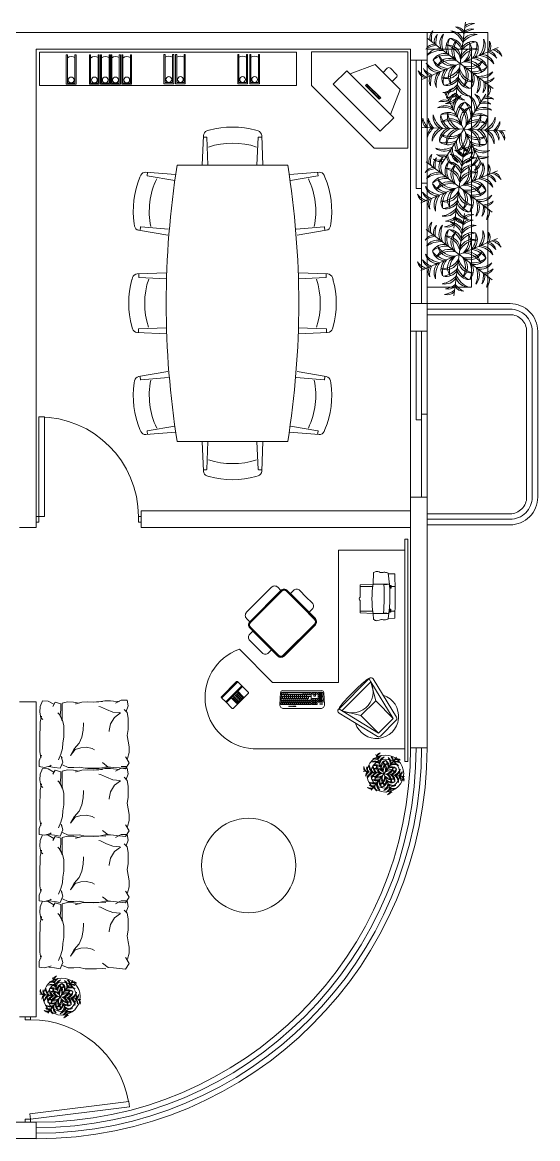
# Model space of a CAD drawing. Header units: millimetres. Extents: x 94 to 362, y 157 to 221.
# Drawn here: x 242.35 to 247.01, y 185.86 to 195.96 of the extents above; entities that cross this region are included whole.
import ezdxf

# ---------------------------------------------------------------- set-up
doc = ezdxf.new("R2010")
doc.units = ezdxf.units.MM
doc.layers.get('0').update_dxf_attribs({"lineweight": 9})
doc.layers.add('ARBOL', color=3, linetype='Continuous', lineweight=9)
doc.layers.add('puertas y muebles', color=6, linetype='Continuous', lineweight=9)

# ---------------------------------------------------------------- blocks, each defined once
blk = doc.blocks.new('PLANTA_PLANTA')
at = {"layer": 'ARBOL', "linetype": 'ByBlock'}
for p in [(0.072, 0.495), (-0.39, 0.302), (0.469, 0.191), (-0.454, -0.193), (-0.057, -0.497), (0.405, -0.304)]:
    blk.add_line(p, (0.008, -0.001), dxfattribs=at)
for centre, radius, start, end in [((-0.044, 0.326), 0.115, 28.9198, 92.2541), ((-0.154, 0.204), 0.26, 36.7061, 66.0092), ((0.216, 0.156), 0.26, 99.2504, 128.5535), ((0.141, 0.302), 0.115, 73.0055, 136.3398), ((0.225, 0.224), 0.26, 99.2504, 128.5535), ((0.149, 0.37), 0.115, 73.0055, 136.3398), ((-0.242, 0.307), 0.115, 133.0055, 196.3398), ((-0.078, 0.299), 0.26, 159.2504, 188.5535), ((-0.188, 0.266), 0.115, 133.0055, 196.3398), ((-0.024, 0.258), 0.26, 159.2504, 188.5535), ((-0.076, 0.245), 0.16, 137.2361, 207.3809), ((0.055, 0.251), 0.268, 157.5932, 201.2586), ((-0.003, 0.189), 0.16, 137.2361, 207.3809), ((0.127, 0.196), 0.268, 157.5932, 201.2586), ((-0.216, 0.053), 0.268, 24.001, 67.6664), ((-0.12, 0.141), 0.16, 17.8787, 88.0235), ((-0.108, 0.231), 0.16, 17.8787, 88.0235), ((-0.204, 0.143), 0.268, 24.001, 67.6664), ((0.064, 0.15), 0.156, 128.9952, 229.2039), ((0.169, 0.151), 0.236, 149.442, 210.9633), ((0.249, 0.084), 0.268, 97.5932, 141.2586), ((0.179, 0.194), 0.16, 77.2361, 147.3809), ((0.026, 0.255), 0.268, 324.001, 7.6664), ((0.151, 0.215), 0.16, 317.8787, 28.0235), ((-0.301, 0.118), 0.115, 88.9198, 152.2541), ((-0.251, -0.039), 0.26, 96.7061, 126.0092), ((-0.251, 0.015), 0.16, 77.8787, 148.0235), ((-0.223, -0.113), 0.268, 84.001, 127.6664), ((-0.14, 0.065), 0.156, 356.0557, 96.2644), ((-0.214, -0.008), 0.236, 14.2963, 75.8176), ((0.167, 0.026), 0.156, 68.9952, 169.2039), ((0.22, -0.065), 0.236, 89.442, 150.9633), ((0.238, -0.006), 0.268, 97.5932, 141.2586), ((0.167, 0.104), 0.16, 77.2361, 147.3809), ((-0.11, 0.187), 0.236, 314.2963, 15.8176), ((-0.009, 0.16), 0.156, 296.0557, 36.2644), ((-0.058, 0.22), 0.268, 324.001, 7.6664), ((0.067, 0.18), 0.16, 317.8787, 28.0235), ((0.104, 0.241), 0.26, 336.7061, 6.0092), ((0.248, -0.103), 0.26, 39.2504, 68.5535), ((0.265, 0.207), 0.115, 328.9198, 32.2541), ((0.336, 0.035), 0.115, 13.0055, 76.3398), ((0.311, -0.077), 0.26, 39.2504, 68.5535), ((0.399, 0.062), 0.115, 13.0055, 76.3398), ((-0.247, 0.05), 0.16, 197.2361, 267.3809), ((-0.187, 0.166), 0.268, 217.5932, 261.2586), ((-0.179, -0.04), 0.16, 77.8787, 148.0235), ((-0.151, -0.168), 0.268, 84.001, 127.6664), ((-0.163, 0.085), 0.16, 197.2361, 267.3809), ((-0.103, 0.201), 0.268, 217.5932, 261.2586), ((-0.123, -0.095), 0.156, 56.0557, 156.2644), ((-0.097, -0.197), 0.236, 74.2963, 135.8176), ((-0.044, 0.215), 0.236, 209.442, 270.9633), ((-0.095, 0.124), 0.156, 188.9952, 289.2039), ((0.112, 0.195), 0.236, 254.2963, 315.8176), ((0.138, 0.093), 0.156, 236.0557, 336.2644), ((0.059, -0.217), 0.236, 29.442, 90.9633), ((0.11, -0.125), 0.156, 8.9952, 109.2039), ((0.118, -0.203), 0.268, 37.5932, 81.2586), ((0.178, -0.087), 0.16, 17.2361, 87.3809), ((0.202, -0.168), 0.268, 37.5932, 81.2586), ((0.262, -0.052), 0.16, 17.2361, 87.3809), ((-0.384, -0.064), 0.115, 193.0055, 256.3398), ((-0.295, 0.075), 0.26, 219.2504, 248.5535), ((-0.233, 0.101), 0.26, 219.2504, 248.5535), ((-0.321, -0.037), 0.115, 193.0055, 256.3398), ((-0.135, -0.217), 0.16, 137.8787, 208.0235), ((-0.011, -0.257), 0.268, 144.001, 187.6664), ((-0.052, -0.182), 0.16, 137.8787, 208.0235), ((-0.205, 0.063), 0.236, 269.442, 330.9633), ((-0.152, -0.028), 0.156, 248.9952, 349.2039), ((0.073, -0.222), 0.268, 144.001, 187.6664), ((0.024, -0.161), 0.156, 116.0557, 216.2644), ((0.125, -0.189), 0.236, 134.2963, 195.8176), ((0.155, -0.067), 0.156, 176.0557, 276.2644), ((0.229, 0.006), 0.236, 194.2963, 255.8176), ((-0.154, -0.153), 0.236, 329.442, 30.9633), ((-0.049, -0.152), 0.156, 308.9952, 49.2039), ((-0.112, -0.198), 0.268, 337.5932, 21.2586), ((0.019, -0.191), 0.16, 317.2361, 27.3809), ((0.166, 0.166), 0.268, 264.001, 307.6664), ((0.194, 0.038), 0.16, 257.8787, 328.0235), ((0.238, 0.111), 0.268, 264.001, 307.6664), ((0.266, -0.017), 0.16, 257.8787, 328.0235), ((-0.25, -0.209), 0.115, 148.9198, 212.2541), ((-0.089, -0.243), 0.26, 156.7061, 186.0092), ((-0.234, -0.086), 0.268, 277.5932, 321.2586), ((-0.222, 0.004), 0.268, 277.5932, 321.2586), ((-0.152, -0.106), 0.16, 257.2361, 327.3809), ((0.22, -0.145), 0.268, 204.001, 247.6664), ((0.135, -0.143), 0.16, 197.8787, 268.0235), ((0.231, -0.055), 0.268, 204.001, 247.6664), ((-0.039, -0.253), 0.268, 337.5932, 21.2586), ((0.091, -0.247), 0.16, 317.2361, 27.3809), ((0.039, -0.26), 0.26, 339.2504, 8.5535), ((0.203, -0.268), 0.115, 313.0055, 16.3398), ((0.266, 0.037), 0.26, 276.7061, 306.0092), ((0.316, -0.12), 0.115, 268.9198, 332.2541), ((0.093, -0.301), 0.26, 339.2504, 8.5535), ((-0.163, -0.196), 0.16, 257.2361, 327.3809), ((-0.201, -0.158), 0.26, 279.2504, 308.5535), ((-0.125, -0.304), 0.115, 253.0055, 316.3398), ((0.059, -0.328), 0.115, 208.9198, 272.2541), ((0.169, -0.206), 0.26, 216.7061, 246.0092), ((0.123, -0.233), 0.16, 197.8787, 268.0235), ((0.258, -0.309), 0.115, 313.0055, 16.3398), ((-0.21, -0.226), 0.26, 279.2504, 308.5535), ((-0.134, -0.372), 0.115, 253.0055, 316.3398)]:
    blk.add_arc(centre, radius, start, end, dxfattribs=at)
blk = doc.blocks.new('S39')
for points in [[(-0.25, -0.1), (-0.25, -0.05, -0.414214), (-0.2, 0), (0.2, 0, -0.414214), (0.25, -0.05), (0.25, -0.1), (-0.25, -0.1)], [(-0.3, -0.4), (-0.3, -0.15, -0.414214), (-0.25, -0.1), (0.25, -0.1, -0.414214), (0.3, -0.15), (0.3, -0.6, -0.414214), (0.25, -0.65), (-0.25, -0.65, -0.414214), (-0.3, -0.6), (-0.3, -0.4)], [(-0.4, -0.35), (-0.4, -0.25, -0.414214), (-0.35, -0.2), (-0.3, -0.2), (-0.3, -0.5), (-0.35, -0.5, -0.414214), (-0.4, -0.45), (-0.4, -0.35)], [(0.3, -0.35), (0.3, -0.2), (0.35, -0.2, -0.414214), (0.4, -0.25), (0.4, -0.45, -0.414214), (0.35, -0.5), (0.3, -0.5), (0.3, -0.35)]]:
    blk.add_lwpolyline(points, format="xyb")
for points in [[(-0.296, -0.4), (-0.296, -0.15, -0.414214), (-0.25, -0.104), (0.25, -0.104, -0.414214), (0.296, -0.15), (0.296, -0.6, -0.414214), (0.25, -0.646), (-0.25, -0.646, -0.414214), (-0.296, -0.6)], [(-0.287, -0.4), (-0.287, -0.15, -0.414214), (-0.25, -0.113), (0.25, -0.113, -0.414214), (0.287, -0.15), (0.287, -0.6, -0.414214), (0.25, -0.637), (-0.25, -0.637, -0.414214), (-0.287, -0.6)]]:
    blk.add_lwpolyline(points, format="xyb", close=True)
blk = doc.blocks.new('MODULO_ESQUINERO')
at = {"layer": 'puertas y muebles'}
for p, q in [((0.258, -0.078), (0.114, -0.221)), ((0.631, -0.287), (0.285, -0.075)), ((1.181, -0.092), (1.178, -0.15)), ((1.243, -0.128), (1.243, -0.09)), ((1.468, -0.125), (1.468, -0.088)), ((1.581, -0.092), (1.583, -0.15)), ((0.275, -0.105), (0.141, -0.238)), ((0.434, -0.264), (0.275, -0.105)), ((0.605, -0.308), (0.275, -0.105)), ((1.223, -0.288), (1.223, -0.145)), ((1.226, -0.195), (1.226, -0.165)), ((1.236, -0.144), (1.236, -0.129)), ((1.243, -0.143), (1.243, -0.128)), ((1.253, -0.143), (1.253, -0.128)), ((1.261, -0.14), (1.261, -0.127)), ((1.451, -0.137), (1.451, -0.124)), ((1.458, -0.14), (1.458, -0.125)), ((1.468, -0.14), (1.468, -0.125)), ((1.476, -0.14), (1.476, -0.125)), ((1.486, -0.191), (1.486, -0.161)), ((1.488, -0.288), (1.488, -0.141)), ((0.322, -0.595), (0.111, -0.249)), ((0.36, -0.597), (0.141, -0.238)), ((0.3, -0.398), (0.141, -0.238)), ((0.434, -0.264), (0.3, -0.398)), ((0.605, -0.308), (0.434, -0.264)), ((1.223, -0.288), (1.168, -0.283)), ((1.223, -0.288), (1.228, -0.404)), ((1.243, -0.291), (1.243, -0.404)), ((1.468, -0.291), (1.468, -0.404)), ((1.488, -0.288), (1.483, -0.404)), ((1.488, -0.288), (1.593, -0.283)), ((0.343, -0.569), (0.3, -0.398)), ((0.605, -0.308), (0.343, -0.569)), ((0.635, -0.322), (0.357, -0.599)), ((1.228, -0.404), (1.341, -0.404)), ((1.371, -0.404), (1.483, -0.404)), ((0.364, -1.098), (0.364, -0.761)), ((0.399, -0.728), (0.509, -0.734)), ((0.399, -0.836), (0.399, -0.795)), ((0.411, -0.793), (0.401, -0.793)), ((0.413, -0.836), (0.413, -0.795)), ((0.422, -0.782), (0.422, -0.74)), ((0.435, -0.753), (0.422, -0.753)), ((0.435, -0.763), (0.422, -0.763)), ((0.435, -0.773), (0.422, -0.773)), ((0.422, -0.836), (0.422, -0.795)), ((0.424, -0.738), (0.434, -0.739)), ((0.433, -0.784), (0.424, -0.784)), ((0.433, -0.793), (0.424, -0.793)), ((0.435, -0.782), (0.435, -0.741)), ((0.435, -0.836), (0.435, -0.795)), ((0.44, -0.782), (0.44, -0.741)), ((0.472, -0.753), (0.44, -0.753)), ((0.454, -0.763), (0.44, -0.763)), ((0.454, -0.773), (0.44, -0.773)), ((0.44, -0.836), (0.44, -0.795)), ((0.442, -0.739), (0.47, -0.741)), ((0.452, -0.784), (0.442, -0.784)), ((0.452, -0.793), (0.442, -0.793)), ((0.454, -0.782), (0.454, -0.753)), ((0.454, -0.836), (0.454, -0.795)), ((0.459, -0.782), (0.459, -0.753)), ((0.472, -0.763), (0.459, -0.763)), ((0.472, -0.773), (0.459, -0.773)), ((0.47, -0.784), (0.461, -0.784)), ((0.472, -0.782), (0.472, -0.743)), ((0.477, -0.782), (0.477, -0.743)), ((0.508, -0.753), (0.477, -0.753)), ((0.49, -0.763), (0.477, -0.763)), ((0.49, -0.773), (0.477, -0.773)), ((0.479, -0.741), (0.507, -0.743)), ((0.488, -0.784), (0.479, -0.784)), ((0.49, -0.782), (0.49, -0.753)), ((0.495, -0.782), (0.495, -0.753)), ((0.508, -0.763), (0.495, -0.763)), ((0.508, -0.773), (0.495, -0.773)), ((0.495, -0.836), (0.495, -0.795)), ((0.507, -0.784), (0.497, -0.784)), ((0.507, -0.793), (0.497, -0.793)), ((0.508, -0.782), (0.508, -0.745)), ((0.508, -0.836), (0.508, -0.795)), ((0.525, -1.108), (0.525, -0.751)), ((0.413, -0.808), (0.399, -0.808)), ((0.413, -0.823), (0.399, -0.823)), ((0.399, -1.12), (0.399, -0.849)), ((0.413, -0.872), (0.399, -0.872)), ((0.413, -0.89), (0.399, -0.89)), ((0.413, -0.908), (0.399, -0.908)), ((0.411, -0.838), (0.401, -0.838)), ((0.411, -0.847), (0.401, -0.847)), ((0.413, -1.12), (0.413, -0.849)), ((0.435, -0.808), (0.422, -0.808)), ((0.435, -0.823), (0.422, -0.823)), ((0.422, -1.119), (0.422, -0.849)), ((0.435, -0.865), (0.422, -0.865)), ((0.435, -0.883), (0.422, -0.883)), ((0.435, -0.902), (0.422, -0.902)), ((0.433, -0.838), (0.424, -0.838)), ((0.433, -0.847), (0.424, -0.847)), ((0.435, -1.118), (0.435, -0.849)), ((0.454, -0.808), (0.44, -0.808)), ((0.454, -0.823), (0.44, -0.823)), ((0.44, -1.118), (0.44, -0.849)), ((0.454, -0.881), (0.44, -0.881)), ((0.454, -0.897), (0.44, -0.897)), ((0.452, -0.838), (0.442, -0.838)), ((0.47, -0.847), (0.442, -0.847)), ((0.454, -1.117), (0.454, -0.872)), ((0.472, -0.872), (0.454, -0.872)), ((0.459, -1.117), (0.459, -0.872)), ((0.472, -0.89), (0.459, -0.89)), ((0.472, -0.908), (0.459, -0.908)), ((0.472, -1.116), (0.472, -0.849)), ((0.477, -0.821), (0.477, -0.81)), ((0.477, -1.116), (0.477, -0.849)), ((0.49, -0.89), (0.477, -0.89)), ((0.49, -0.908), (0.477, -0.908)), ((0.488, -0.808), (0.479, -0.808)), ((0.488, -0.823), (0.479, -0.823)), ((0.488, -0.847), (0.479, -0.847)), ((0.49, -0.821), (0.49, -0.81)), ((0.49, -1.115), (0.49, -0.849)), ((0.508, -0.808), (0.495, -0.808)), ((0.508, -0.823), (0.495, -0.823)), ((0.495, -1.115), (0.495, -0.849)), ((0.508, -0.865), (0.495, -0.865)), ((0.508, -0.883), (0.495, -0.883)), ((0.508, -0.901), (0.495, -0.901)), ((0.507, -0.838), (0.497, -0.838)), ((0.507, -0.847), (0.497, -0.847)), ((0.508, -1.114), (0.508, -0.849)), ((0.413, -0.926), (0.399, -0.926)), ((0.413, -0.944), (0.399, -0.944)), ((0.413, -0.962), (0.399, -0.962)), ((0.413, -0.98), (0.399, -0.98)), ((0.413, -0.998), (0.399, -0.998)), ((0.435, -0.92), (0.422, -0.92)), ((0.435, -0.938), (0.422, -0.938)), ((0.435, -0.956), (0.422, -0.956)), ((0.435, -0.974), (0.422, -0.974)), ((0.435, -0.992), (0.422, -0.992)), ((0.454, -0.915), (0.44, -0.915)), ((0.454, -0.933), (0.44, -0.933)), ((0.454, -0.951), (0.44, -0.951)), ((0.454, -0.969), (0.44, -0.969)), ((0.454, -0.987), (0.44, -0.987)), ((0.454, -1.005), (0.44, -1.005)), ((0.472, -0.926), (0.459, -0.926)), ((0.472, -0.944), (0.459, -0.944)), ((0.472, -0.962), (0.459, -0.962)), ((0.472, -0.98), (0.459, -0.98)), ((0.472, -0.998), (0.459, -0.998)), ((0.49, -0.926), (0.477, -0.926)), ((0.49, -0.944), (0.477, -0.944)), ((0.49, -0.962), (0.477, -0.962)), ((0.49, -0.98), (0.477, -0.98)), ((0.49, -0.998), (0.477, -0.998)), ((0.508, -0.919), (0.495, -0.919)), ((0.413, -1.016), (0.399, -1.016)), ((0.413, -1.034), (0.399, -1.034)), ((0.413, -1.053), (0.399, -1.053)), ((0.413, -1.071), (0.399, -1.071)), ((0.413, -1.089), (0.399, -1.089)), ((0.413, -1.107), (0.399, -1.107)), ((0.435, -1.01), (0.422, -1.01)), ((0.435, -1.028), (0.422, -1.028)), ((0.435, -1.046), (0.422, -1.046)), ((0.435, -1.064), (0.422, -1.064)), ((0.435, -1.082), (0.422, -1.082)), ((0.435, -1.1), (0.422, -1.1)), ((0.454, -1.024), (0.44, -1.024)), ((0.454, -1.042), (0.44, -1.042)), ((0.454, -1.06), (0.44, -1.06)), ((0.454, -1.078), (0.44, -1.078)), ((0.454, -1.096), (0.44, -1.096)), ((0.472, -1.016), (0.459, -1.016)), ((0.472, -1.034), (0.459, -1.034)), ((0.472, -1.053), (0.459, -1.053)), ((0.472, -1.071), (0.459, -1.071)), ((0.472, -1.089), (0.459, -1.089)), ((0.472, -1.107), (0.459, -1.107)), ((0.49, -1.016), (0.477, -1.016)), ((0.49, -1.034), (0.477, -1.034)), ((0.49, -1.053), (0.477, -1.053)), ((0.49, -1.071), (0.477, -1.071)), ((0.49, -1.089), (0.477, -1.089)), ((0.508, -1.064), (0.495, -1.064)), ((0.508, -1.082), (0.495, -1.082)), ((0.508, -1.1), (0.495, -1.1)), ((0.399, -1.131), (0.509, -1.125)), ((0.401, -1.122), (0.411, -1.122)), ((0.424, -1.12), (0.434, -1.12)), ((0.442, -1.119), (0.452, -1.119)), ((0.461, -1.118), (0.47, -1.118)), ((0.479, -1.117), (0.488, -1.117)), ((0.497, -1.116), (0.507, -1.116)), ((0.527, -1.518), (0.468, -1.46)), ((0.408, -1.52), (0.467, -1.578)), ((0.502, -1.614), (0.509, -1.621)), ((0.57, -1.561), (0.562, -1.554))]:
    blk.add_line(p, q, dxfattribs=at)
blk.add_lwpolyline([(-0.115, 0.026), (1.895, 0.026), (1.895, 0), (-0.115, 0)], close=True, dxfattribs=at)
for points in [[(0, -1.329, 0.858271), (0.9, -1.497), (0.6, -1.197), (0.6, -0.6), (1.797, -0.6), (1.797, 0), (0.6, 0), (0, 0), (0, -1.359)], [(0.573, -1.479), (0.509, -1.416, 0.414214), (0.502, -1.416), (0.365, -1.554, 0.414214), (0.365, -1.561), (0.428, -1.624)], [(0.456, -1.653), (0.463, -1.66, 0.414214), (0.471, -1.66), (0.608, -1.522, 0.414214), (0.608, -1.515), (0.601, -1.508)]]:
    blk.add_lwpolyline(points, format="xyb", dxfattribs=at)
for points in [[(0.468, -1.46), (0.408, -1.52)], [(0.418, -1.614), (0.562, -1.469)]]:
    blk.add_lwpolyline(points, dxfattribs=at)
blk.add_lwpolyline([(0.601, -1.508), (0.573, -1.479, 0.414214), (0.566, -1.479), (0.428, -1.617, 0.414214), (0.428, -1.624), (0.456, -1.653, 0.414214), (0.463, -1.653), (0.601, -1.515, 0.414214)], format="xyb", close=True, dxfattribs=at)
for centre, radius in [((0.405, -0.748), 0.0022), ((0.405, -0.758), 0.0022), ((0.405, -0.767), 0.0022), ((0.384, -0.989), 0.0022), ((0.384, -0.999), 0.0022), ((0.384, -1.008), 0.0022), ((0.384, -1.018), 0.0022), ((0.384, -1.027), 0.0022), ((0.384, -1.037), 0.0022), ((0.384, -1.047), 0.0022), ((0.435, -1.511), 0.005), ((0.449, -1.497), 0.005), ((0.46, -1.487), 0.005), ((0.46, -1.508), 0.005), ((0.471, -1.476), 0.005), ((0.471, -1.497), 0.005), ((0.471, -1.518), 0.005), ((0.481, -1.487), 0.005), ((0.481, -1.508), 0.005), ((0.492, -1.497), 0.005), ((0.492, -1.518), 0.005), ((0.502, -1.508), 0.005), ((0.425, -1.522), 0.005), ((0.435, -1.533), 0.005), ((0.446, -1.522), 0.005), ((0.446, -1.543), 0.005), ((0.456, -1.533), 0.005), ((0.456, -1.554), 0.005), ((0.467, -1.543), 0.005), ((0.481, -1.529), 0.005)]:
    blk.add_circle(centre, radius, dxfattribs=at)
for centre, radius, start, end in [((0.293, -0.257), 0.2, 17.8267, 252.0828), ((0.274, -0.094), 0.0225, 58.4813, 134.9547), ((1.381, -5.041), 4.953, 87.6859, 92.3141), ((1.381, -1.795), 1.658, 82.8082, 97.1918), ((1.381, -1.795), 1.608, 86.2553, 95.5325), ((1.381, -1.795), 1.673, 94.1139, 94.973), ((1.381, -1.795), 1.66, 94.145, 94.4045), ((1.381, -1.795), 1.673, 86.7442, 87.6016), ((1.381, -1.795), 1.66, 87.3244, 87.5835), ((0.13, -0.237), 0.0225, 134.9547, 211.4282), ((0.62, -0.306), 0.0225, 314.9547, 58.4813), ((1.356, 0.585), 0.883, 261.3679, 278.6321), ((1.356, -0.397), 0.0166, 203.4913, 336.5087), ((0.342, -0.584), 0.0225, 211.4282, 314.9547), ((0.397, -0.761), 0.033, 86.9059, 180), ((0.401, -0.795), 0.00187, 90, 180), ((0.411, -0.795), 0.00187, 360, 90), ((0.424, -0.74), 0.00187, 86.9059, 180), ((0.424, -0.782), 0.00187, 180, 270), ((0.424, -0.795), 0.00187, 90, 180), ((0.433, -0.782), 0.00187, 270, 360), ((0.433, -0.795), 0.00187, 360, 90), ((0.433, -0.741), 0.00187, 360, 86.9059), ((0.442, -0.741), 0.00187, 86.9059, 180), ((0.442, -0.782), 0.00187, 180, 270), ((0.442, -0.795), 0.00187, 90, 180), ((0.452, -0.782), 0.00187, 270, 360), ((0.452, -0.795), 0.00187, 360, 90), ((0.461, -0.782), 0.00187, 180, 270), ((0.47, -0.743), 0.00187, 360, 86.9059), ((0.47, -0.782), 0.00187, 270, 360), ((0.479, -0.743), 0.00187, 86.9059, 180), ((0.479, -0.782), 0.00187, 180, 270), ((0.488, -0.782), 0.00187, 270, 360), ((0.497, -0.782), 0.00187, 180, 270), ((0.497, -0.795), 0.00187, 90, 180), ((0.507, -0.745), 0.00187, 360, 86.9059), ((0.507, -0.782), 0.00187, 270, 360), ((0.507, -0.795), 0.00187, 360, 90), ((0.509, -0.751), 0.0165, 0, 90), ((0.401, -0.836), 0.00187, 180, 270), ((0.401, -0.849), 0.00187, 90, 180), ((0.411, -0.836), 0.00187, 270, 360), ((0.411, -0.849), 0.00187, 360, 90), ((0.424, -0.836), 0.00187, 180, 270), ((0.424, -0.849), 0.00187, 90, 180), ((0.433, -0.836), 0.00187, 270, 360), ((0.433, -0.849), 0.00187, 360, 90), ((0.442, -0.836), 0.00187, 180, 270), ((0.442, -0.849), 0.00187, 90, 180), ((0.452, -0.836), 0.00187, 270, 360), ((0.47, -0.849), 0.00187, 360, 90), ((0.479, -0.81), 0.00187, 90, 180), ((0.479, -0.821), 0.00187, 180, 270), ((0.479, -0.849), 0.00187, 90, 180), ((0.488, -0.81), 0.00187, 360, 90), ((0.488, -0.821), 0.00187, 270, 360), ((0.488, -0.849), 0.00187, 360, 90), ((0.497, -0.836), 0.00187, 180, 270), ((0.497, -0.849), 0.00187, 90, 180), ((0.507, -0.836), 0.00187, 270, 360), ((0.507, -0.849), 0.00187, 360, 90), ((0.397, -1.098), 0.033, 180, 273.0941), ((0.509, -1.108), 0.0165, 270, 0), ((0.401, -1.12), 0.00187, 180, 273.0941), ((0.411, -1.12), 0.00187, 273.0941, 360), ((0.424, -1.119), 0.00187, 180, 273.0941), ((0.433, -1.118), 0.00187, 273.0941, 360), ((0.442, -1.118), 0.00187, 180, 273.0941), ((0.452, -1.117), 0.00187, 273.0941, 360), ((0.461, -1.117), 0.00187, 180, 273.0941), ((0.47, -1.116), 0.00187, 273.0941, 360), ((0.479, -1.116), 0.00187, 180, 273.0941), ((0.488, -1.115), 0.00187, 273.0941, 360), ((0.497, -1.115), 0.00187, 180, 273.0941), ((0.507, -1.114), 0.00187, 273.0941, 360)]:
    blk.add_arc(centre, radius, start, end, dxfattribs=at)
for centre, major_axis, ratio, start_param, end_param in [((0.527, -0.492), (-0.13, 0.164), 0.944097, -1.254746, 1.312394), ((0.497, -0.46), (-0.137, -0.136), 0.086668, 6.241492, 9.4576)]:
    blk.add_ellipse(centre, major_axis=major_axis, ratio=ratio, start_param=start_param, end_param=end_param, dxfattribs=at)
for points in [[(1.168, -0.283), (1.158, -0.254), (1.168, -0.212), (1.166, -0.182), (1.173, -0.151)], [(1.593, -0.283), (1.603, -0.254), (1.593, -0.212), (1.596, -0.182), (1.588, -0.151)]]:
    blk.add_spline(points, degree=3, dxfattribs=at)
at = {"layer": 'puertas y muebles', "xscale": 0.7999999999999582, "yscale": 0.7999999999999582, "zscale": 0.7999999999999582, "rotation": 225.0000000000057}
blk.add_blockref('S39', (1.347, -1.319), dxfattribs=at)
blk = doc.blocks.new('MESA_JUNTAS')
at = {"layer": 'puertas y muebles'}
for p, q in [((-0.284, 1.517), (-0.295, 1.25)), ((-0.232, 1.565), (-0.251, 1.559)), ((0.193, 1.565), (0.211, 1.559)), ((0.244, 1.517), (0.256, 1.25)), ((-0.254, 1.504), (-0.281, 1.504)), ((-0.253, 1.503), (-0.241, 1.25)), ((0.213, 1.503), (0.202, 1.25)), ((0.214, 1.504), (0.246, 1.504)), ((0.48, 1.25), (-0.52, 1.25)), ((-0.856, 1.14), (-0.848, 1.158)), ((-0.803, 1.186), (-0.536, 1.164)), ((-0.793, 1.154), (-0.789, 1.186)), ((-0.792, 1.153), (-0.543, 1.111)), ((0.763, 1.186), (0.497, 1.164)), ((0.752, 1.153), (0.503, 1.111)), ((0.753, 1.154), (0.749, 1.186)), ((0.817, 1.14), (0.809, 1.158)), ((-0.909, 0.719), (-0.906, 0.7)), ((0.869, 0.719), (0.866, 0.7)), ((-0.868, 0.662), (-0.604, 0.617)), ((-0.851, 0.69), (-0.854, 0.663)), ((-0.849, 0.691), (-0.597, 0.671)), ((0.81, 0.691), (0.558, 0.671)), ((0.829, 0.662), (0.565, 0.617)), ((0.811, 0.69), (0.815, 0.663)), ((-0.929, 0.215), (-0.923, 0.233)), ((-0.881, 0.266), (-0.614, 0.277)), ((-0.868, 0.236), (-0.868, 0.268)), ((-0.867, 0.235), (-0.614, 0.223)), ((0.842, 0.266), (0.574, 0.277)), ((0.827, 0.235), (0.575, 0.223)), ((0.828, 0.236), (0.828, 0.268)), ((0.889, 0.215), (0.884, 0.233)), ((-0.93, -0.21), (-0.925, -0.229)), ((-0.883, -0.262), (-0.616, -0.274)), ((-0.869, -0.232), (-0.869, -0.259)), ((-0.868, -0.231), (-0.615, -0.22)), ((0.829, -0.231), (0.576, -0.22)), ((0.844, -0.262), (0.576, -0.274)), ((0.83, -0.232), (0.83, -0.259)), ((0.891, -0.21), (0.885, -0.229)), ((-0.909, -0.719), (-0.906, -0.7)), ((-0.868, -0.662), (-0.604, -0.617)), ((-0.851, -0.69), (-0.854, -0.663)), ((-0.849, -0.691), (-0.597, -0.671)), ((0.81, -0.691), (0.558, -0.671)), ((0.829, -0.662), (0.565, -0.617)), ((0.811, -0.69), (0.815, -0.663)), ((0.869, -0.719), (0.866, -0.7)), ((-0.856, -1.14), (-0.848, -1.158)), ((-0.803, -1.186), (-0.536, -1.164)), ((-0.793, -1.154), (-0.789, -1.186)), ((-0.792, -1.153), (-0.543, -1.111)), ((0.763, -1.186), (0.497, -1.164)), ((0.752, -1.153), (0.503, -1.111)), ((0.753, -1.154), (0.749, -1.186)), ((0.817, -1.14), (0.809, -1.158)), ((0.48, -1.25), (-0.52, -1.25)), ((-0.284, -1.517), (-0.295, -1.25)), ((-0.253, -1.503), (-0.241, -1.25)), ((0.213, -1.503), (0.202, -1.25)), ((0.244, -1.517), (0.256, -1.25)), ((-0.254, -1.504), (-0.281, -1.504)), ((0.214, -1.504), (0.246, -1.504)), ((-0.232, -1.565), (-0.251, -1.559)), ((0.193, -1.565), (0.211, -1.559))]:
    blk.add_line(p, q, dxfattribs=at)
for centre, radius, start, end in [((-0.238, 1.515), 0.0458, 106.4199, 177.4596), ((-0.02, 0.801), 0.793, 74.4748, 105.5252), ((0.198, 1.515), 0.0458, 2.5404, 73.5801), ((-0.254, 1.502), 0.00115, 2.5404, 90), ((-0.02, 0.76), 0.689, 71.5812, 108.4188), ((0.214, 1.502), 0.00115, 90, 177.4596), ((7.243, 0), 7.862, 170.8522, 189.1478), ((-7.282, 0), 7.862, 350.8522, 9.1478), ((-7.282, 0), 7.862, 350.8522, 9.1478), ((-7.282, 0), 7.862, 350.8522, 9.1478), ((-0.124, 0.835), 0.793, 157.3746, 188.4251), ((-0.806, 1.14), 0.0458, 85.4402, 156.4799), ((-0.792, 1.154), 0.00115, 172.8999, 260.3595), ((-0.084, 0.83), 0.689, 154.4811, 191.3186), ((0.044, 0.83), 0.689, 348.6814, 25.5189), ((0.752, 1.154), 0.00115, 279.6405, 7.1001), ((0.767, 1.14), 0.0458, 23.5201, 94.5598), ((0.085, 0.835), 0.793, 351.5749, 22.6254), ((-0.86, 0.707), 0.0458, 189.3198, 260.3595), ((-0.85, 0.69), 0.00115, 85.4402, 172.8999), ((0.81, 0.69), 0.00115, 7.1001, 94.5598), ((0.821, 0.707), 0.0458, 279.6405, 350.6802), ((-0.165, 0), 0.793, 164.2958, 195.3463), ((-0.879, 0.22), 0.0458, 92.3614, 163.4011), ((-0.867, 0.236), 0.00115, 179.821, 267.2807), ((-0.125, 0), 0.689, 161.4023, 198.2398), ((0.085, 0), 0.689, 341.7602, 18.5977), ((0.827, 0.236), 0.00115, 272.7193, 0.179), ((0.84, 0.22), 0.0458, 16.5989, 87.6386), ((0.126, 0), 0.793, 344.6537, 15.7042), ((-0.881, -0.216), 0.0458, 196.241, 267.2807), ((-0.868, -0.232), 0.00115, 92.3614, 179.821), ((0.829, -0.232), 0.00115, 0.179, 87.6386), ((0.841, -0.216), 0.0458, 272.7193, 343.759), ((-0.86, -0.707), 0.0458, 99.6405, 170.6802), ((-0.85, -0.69), 0.00115, 187.1001, 274.5598), ((-0.084, -0.83), 0.689, 168.6814, 205.5189), ((0.044, -0.83), 0.689, 334.4811, 11.3186), ((0.81, -0.69), 0.00115, 265.4402, 352.8999), ((0.821, -0.707), 0.0458, 9.3198, 80.3595), ((-0.124, -0.835), 0.793, 171.5749, 202.6254), ((0.085, -0.835), 0.793, 337.3746, 8.4251), ((-0.806, -1.14), 0.0458, 203.5201, 274.5598), ((-0.792, -1.154), 0.00115, 99.6405, 187.1001), ((0.752, -1.154), 0.00115, 352.8999, 80.3595), ((0.767, -1.14), 0.0458, 265.4402, 336.4799), ((-0.254, -1.502), 0.00115, 270, 357.4596), ((-0.02, -0.76), 0.689, 251.5812, 288.4188), ((0.214, -1.502), 0.00115, 182.5404, 270), ((-0.238, -1.515), 0.0458, 182.5404, 253.5801), ((-0.02, -0.801), 0.793, 254.4748, 285.5252), ((0.198, -1.515), 0.0458, 286.4199, 357.4596)]:
    blk.add_arc(centre, radius, start, end, dxfattribs=at)
blk = doc.blocks.new('maceta')
at = {"layer": 'puertas y muebles'}
for centre, radius in [((0.006, 0), 0.167), ((0.007, -0.001), 0.132)]:
    blk.add_circle(centre, radius, dxfattribs=at)
at = {"layer": 'ARBOL', "xscale": 0.375, "yscale": 0.375, "zscale": 0.375, "rotation": 270}
blk.add_blockref('PLANTA_PLANTA', (-0.006, 0.001), dxfattribs=at)
blk = doc.blocks.new('SILLON_RECTO')
at = {"layer": 'puertas y muebles'}
for p, q in [((0.514, 1.211), (0.566, 1.214)), ((0.587, 1.222), (0.535, 1.21)), ((0.638, 1.222), (0.587, 1.222)), ((0.617, 1.222), (0.668, 1.219)), ((0.668, 1.219), (0.72, 1.214)), ((0.737, 1.227), (0.686, 1.199)), ((0.789, 1.227), (0.737, 1.227)), ((0.799, 1.174), (0.789, 1.227)), ((0.139, 1.207), (0.117, 1.17)), ((0.19, 1.194), (0.139, 1.207)), ((0.175, 1.099), (0.164, 1.111)), ((0.184, 1.091), (0.19, 1.142)), ((0.19, 1.142), (0.19, 1.194)), ((0.252, 1.21), (0.201, 1.199)), ((0.201, 1.199), (0.201, 1.04)), ((0.304, 1.207), (0.252, 1.21)), ((0.355, 1.199), (0.304, 1.207)), ((0.33, 1.194), (0.323, 1.194)), ((0.381, 1.207), (0.33, 1.194)), ((0.433, 1.21), (0.381, 1.207)), ((0.484, 1.207), (0.433, 1.21)), ((0.535, 1.21), (0.484, 1.207)), ((0.55, 1.167), (0.535, 1.17)), ((0.602, 1.142), (0.55, 1.167)), ((0.66, 1.119), (0.602, 1.142)), ((0.726, 1.114), (0.66, 1.119)), ((0.731, 1.111), (0.675, 1.071)), ((0.789, 1.114), (0.763, 1.142)), ((0.782, 1.123), (0.799, 1.174)), ((0.799, 1.063), (0.789, 1.114)), ((0.004, 1.027), (0.014, 1.08)), ((0.004, 0.976), (0.004, 1.027)), ((0.014, 1.08), (0.014, 1.083)), ((0.205, 1.047), (0.175, 1.099)), ((0.201, 1.04), (0.184, 1.091)), ((0.216, 0.995), (0.205, 1.047)), ((0.392, 0.956), (0.396, 1.015)), ((0.396, 1.015), (0.396, 1.023)), ((0.638, 1.012), (0.628, 0.952)), ((0.675, 1.071), (0.638, 1.012)), ((0.799, 0.961), (0.799, 1.063)), ((-0.001, 0.919), (0.004, 0.976)), ((-0.001, 0.761), (-0.001, 0.919)), ((0.216, 0.893), (0.216, 0.995)), ((0.381, 0.893), (0.392, 0.956)), ((0.628, 0.952), (0.628, 0.944)), ((0.789, 0.908), (0.799, 0.961)), ((0.205, 0.789), (0.209, 0.84)), ((0.209, 0.84), (0.216, 0.893)), ((0.312, 0.786), (0.355, 0.837)), ((0.355, 0.837), (0.381, 0.893)), ((0.799, 0.857), (0.789, 0.908)), ((0.808, 0.806), (0.799, 0.857)), ((0.014, 0.73), (-0.007, 0.678)), ((0.01, 0.706), (-0.001, 0.761)), ((0.169, 0.687), (0.19, 0.738)), ((0.19, 0.738), (0.205, 0.789)), ((0.194, 0.718), (0.201, 0.701)), ((0.209, 0.667), (0.194, 0.718)), ((0.278, 0.726), (0.312, 0.786)), ((0.278, 0.726), (0.319, 0.781)), ((0.319, 0.781), (0.37, 0.797)), ((0.37, 0.797), (0.422, 0.801)), ((0.422, 0.801), (0.473, 0.789)), ((0.473, 0.789), (0.495, 0.777)), ((0.778, 0.71), (0.774, 0.713)), ((0.808, 0.659), (0.778, 0.71)), ((0.793, 0.698), (0.808, 0.753)), ((0.808, 0.753), (0.808, 0.806)), ((-0.007, 0.678), (-0.007, 0.626)), ((-0.007, 0.626), (0.044, 0.619)), ((0.044, 0.619), (0.096, 0.634)), ((0.081, 0.626), (0.132, 0.619)), ((0.096, 0.634), (0.102, 0.639)), ((0.132, 0.619), (0.184, 0.611)), ((0.184, 0.611), (0.209, 0.667)), ((0.205, 0.642), (0.257, 0.619)), ((0.257, 0.619), (0.308, 0.619)), ((0.308, 0.619), (0.36, 0.622)), ((0.36, 0.622), (0.411, 0.611)), ((0.411, 0.611), (0.514, 0.611)), ((0.484, 0.607), (0.433, 0.61)), ((0.535, 0.61), (0.484, 0.607)), ((0.514, 0.611), (0.566, 0.614)), ((0.514, 0.611), (0.566, 0.614)), ((0.587, 0.622), (0.535, 0.61)), ((0.587, 0.608), (0.535, 0.597)), ((0.566, 0.662), (0.617, 0.622)), ((0.638, 0.622), (0.587, 0.622)), ((0.638, 0.608), (0.587, 0.608)), ((0.617, 0.622), (0.668, 0.619)), ((0.617, 0.622), (0.668, 0.619)), ((0.617, 0.609), (0.668, 0.606)), ((0.668, 0.619), (0.72, 0.614)), ((0.668, 0.619), (0.72, 0.614)), ((0.668, 0.606), (0.72, 0.601)), ((0.737, 0.613), (0.686, 0.585)), ((0.72, 0.614), (0.774, 0.606)), ((0.789, 0.627), (0.737, 0.627)), ((0.789, 0.613), (0.737, 0.613)), ((0.774, 0.606), (0.808, 0.659)), ((0.799, 0.561), (0.789, 0.613)), ((0.139, 0.594), (0.117, 0.557)), ((0.19, 0.58), (0.139, 0.594)), ((0.184, 0.478), (0.19, 0.529)), ((0.19, 0.529), (0.19, 0.58)), ((0.252, 0.597), (0.201, 0.585)), ((0.201, 0.585), (0.201, 0.427)), ((0.304, 0.594), (0.252, 0.597)), ((0.355, 0.585), (0.304, 0.594)), ((0.33, 0.58), (0.323, 0.58)), ((0.381, 0.594), (0.33, 0.58)), ((0.433, 0.597), (0.381, 0.594)), ((0.484, 0.594), (0.433, 0.597)), ((0.535, 0.597), (0.484, 0.594)), ((0.514, 0.597), (0.566, 0.601)), ((0.55, 0.554), (0.535, 0.557)), ((0.602, 0.529), (0.55, 0.554)), ((0.66, 0.506), (0.602, 0.529)), ((0.726, 0.501), (0.66, 0.506)), ((0.789, 0.501), (0.763, 0.529)), ((0.782, 0.509), (0.799, 0.561)), ((0.004, 0.414), (0.014, 0.466)), ((0.004, 0.362), (0.004, 0.414)), ((0.014, 0.466), (0.014, 0.47)), ((0.175, 0.486), (0.164, 0.498)), ((0.205, 0.433), (0.175, 0.486)), ((0.201, 0.427), (0.184, 0.478)), ((0.216, 0.382), (0.205, 0.433)), ((0.396, 0.402), (0.396, 0.41)), ((0.675, 0.458), (0.638, 0.399)), ((0.731, 0.498), (0.675, 0.458)), ((0.799, 0.45), (0.789, 0.501)), ((0.799, 0.348), (0.799, 0.45)), ((-0.001, 0.306), (0.004, 0.362)), ((-0.001, 0.148), (-0.001, 0.306)), ((0.216, 0.28), (0.216, 0.382)), ((0.381, 0.28), (0.392, 0.343)), ((0.392, 0.343), (0.396, 0.402)), ((0.638, 0.399), (0.628, 0.339)), ((0.628, 0.339), (0.628, 0.331)), ((0.789, 0.295), (0.799, 0.348)), ((0.205, 0.176), (0.209, 0.227)), ((0.209, 0.227), (0.216, 0.28)), ((0.312, 0.172), (0.355, 0.224)), ((0.355, 0.224), (0.381, 0.28)), ((0.799, 0.243), (0.789, 0.295)), ((0.808, 0.192), (0.799, 0.243)), ((0.014, 0.116), (-0.007, 0.065)), ((0.01, 0.093), (-0.001, 0.148)), ((0.169, 0.073), (0.19, 0.125)), ((0.19, 0.125), (0.205, 0.176)), ((0.209, 0.054), (0.194, 0.105)), ((0.194, 0.105), (0.201, 0.088)), ((0.278, 0.113), (0.312, 0.172)), ((0.278, 0.113), (0.319, 0.168)), ((0.319, 0.168), (0.37, 0.184)), ((0.37, 0.184), (0.422, 0.187)), ((0.422, 0.187), (0.473, 0.176)), ((0.473, 0.176), (0.495, 0.164)), ((0.793, 0.085), (0.808, 0.139)), ((0.808, 0.139), (0.808, 0.192)), ((-0.007, 0.065), (-0.007, 0.012)), ((-0.007, 0.012), (0.044, 0.006)), ((0.044, 0.006), (0.096, 0.021)), ((0.081, 0.012), (0.132, 0.006)), ((0.096, 0.021), (0.102, 0.026)), ((0.132, 0.006), (0.184, -0.003)), ((0.184, -0.003), (0.209, 0.054)), ((0.205, 0.029), (0.257, 0.006)), ((0.257, 0.006), (0.308, 0.006)), ((0.308, 0.006), (0.36, 0.009)), ((0.36, 0.009), (0.411, -0.003)), ((0.514, -0.003), (0.566, 0.001)), ((0.514, -0.003), (0.566, 0.001)), ((0.587, 0.008), (0.535, -0.003)), ((0.566, 0.049), (0.617, 0.009)), ((0.566, 0.001), (0.598, -0.003)), ((0.638, 0.008), (0.587, 0.008)), ((0.617, 0.009), (0.668, 0.006)), ((0.617, 0.009), (0.668, 0.006)), ((0.668, 0.006), (0.72, 0.001)), ((0.668, 0.006), (0.72, 0.001)), ((0.737, 0.013), (0.686, -0.015)), ((0.72, 0.001), (0.774, -0.007)), ((0.789, 0.013), (0.737, 0.013)), ((0.778, 0.097), (0.774, 0.1)), ((0.774, -0.007), (0.808, 0.045)), ((0.808, 0.045), (0.778, 0.097)), ((0.799, -0.039), (0.789, 0.013)), ((0.139, -0.006), (0.117, -0.043)), ((0.19, -0.02), (0.139, -0.006)), ((0.184, -0.122), (0.19, -0.071)), ((0.19, -0.071), (0.19, -0.02)), ((0.252, -0.003), (0.201, -0.015)), ((0.201, -0.015), (0.201, -0.173)), ((0.304, -0.006), (0.252, -0.003)), ((0.355, -0.015), (0.304, -0.006)), ((0.33, -0.02), (0.323, -0.02)), ((0.381, -0.006), (0.33, -0.02)), ((0.433, -0.003), (0.381, -0.006)), ((0.411, -0.003), (0.514, -0.003)), ((0.484, -0.006), (0.433, -0.003)), ((0.535, -0.003), (0.484, -0.006)), ((0.55, -0.046), (0.535, -0.043)), ((0.602, -0.071), (0.55, -0.046)), ((0.66, -0.094), (0.602, -0.071)), ((0.726, -0.099), (0.66, -0.094)), ((0.789, -0.099), (0.763, -0.071)), ((0.782, -0.091), (0.799, -0.039)), ((0.799, -0.15), (0.789, -0.099)), ((0.004, -0.186), (0.014, -0.134)), ((0.004, -0.238), (0.004, -0.186)), ((0.014, -0.134), (0.014, -0.13)), ((0.175, -0.114), (0.164, -0.102)), ((0.205, -0.167), (0.175, -0.114)), ((0.201, -0.173), (0.184, -0.122)), ((0.216, -0.218), (0.205, -0.167)), ((0.392, -0.257), (0.396, -0.198)), ((0.396, -0.198), (0.396, -0.19)), ((0.638, -0.201), (0.628, -0.261)), ((0.675, -0.142), (0.638, -0.201)), ((0.731, -0.102), (0.675, -0.142)), ((0.799, -0.252), (0.799, -0.15)), ((-0.001, -0.294), (0.004, -0.238)), ((-0.001, -0.452), (-0.001, -0.294)), ((0.216, -0.32), (0.216, -0.218)), ((0.381, -0.32), (0.392, -0.257)), ((0.628, -0.261), (0.628, -0.269)), ((0.789, -0.305), (0.799, -0.252)), ((0.205, -0.424), (0.209, -0.373)), ((0.209, -0.373), (0.216, -0.32)), ((0.312, -0.428), (0.355, -0.376)), ((0.355, -0.376), (0.381, -0.32)), ((0.799, -0.357), (0.789, -0.305)), ((0.808, -0.408), (0.799, -0.357)), ((0.014, -0.484), (-0.007, -0.535)), ((0.01, -0.507), (-0.001, -0.452)), ((0.169, -0.527), (0.19, -0.475)), ((0.19, -0.475), (0.205, -0.424)), ((0.209, -0.546), (0.194, -0.495)), ((0.194, -0.495), (0.201, -0.512)), ((0.278, -0.487), (0.312, -0.428)), ((0.278, -0.487), (0.319, -0.432)), ((0.319, -0.432), (0.37, -0.416)), ((0.37, -0.416), (0.422, -0.413)), ((0.422, -0.413), (0.473, -0.424)), ((0.473, -0.424), (0.495, -0.436)), ((0.778, -0.503), (0.774, -0.5)), ((0.808, -0.555), (0.778, -0.503)), ((0.793, -0.515), (0.808, -0.461)), ((0.808, -0.461), (0.808, -0.408)), ((-0.007, -0.535), (-0.007, -0.588)), ((-0.007, -0.588), (0.044, -0.594)), ((0.044, -0.594), (0.096, -0.579)), ((0.081, -0.588), (0.132, -0.594)), ((0.096, -0.579), (0.102, -0.574)), ((0.132, -0.594), (0.184, -0.603)), ((0.184, -0.603), (0.209, -0.546)), ((0.252, -0.603), (0.201, -0.615)), ((0.205, -0.571), (0.257, -0.594)), ((0.304, -0.606), (0.252, -0.603)), ((0.257, -0.594), (0.308, -0.594)), ((0.308, -0.594), (0.36, -0.591)), ((0.36, -0.591), (0.411, -0.603)), ((0.433, -0.603), (0.381, -0.606)), ((0.411, -0.603), (0.514, -0.603)), ((0.484, -0.606), (0.433, -0.603)), ((0.535, -0.603), (0.484, -0.606)), ((0.514, -0.603), (0.566, -0.599)), ((0.514, -0.603), (0.566, -0.599)), ((0.587, -0.592), (0.535, -0.603)), ((0.566, -0.551), (0.617, -0.591)), ((0.566, -0.599), (0.598, -0.603)), ((0.638, -0.592), (0.587, -0.592)), ((0.617, -0.591), (0.668, -0.594)), ((0.617, -0.591), (0.668, -0.594)), ((0.668, -0.594), (0.72, -0.599)), ((0.668, -0.594), (0.72, -0.599)), ((0.737, -0.587), (0.686, -0.615)), ((0.72, -0.599), (0.774, -0.607)), ((0.789, -0.587), (0.737, -0.587)), ((0.774, -0.607), (0.808, -0.555)), ((0.799, -0.639), (0.789, -0.587)), ((0.139, -0.606), (0.117, -0.643)), ((0.19, -0.62), (0.139, -0.606)), ((0.175, -0.714), (0.164, -0.702)), ((0.184, -0.722), (0.19, -0.671)), ((0.19, -0.671), (0.19, -0.62)), ((0.201, -0.615), (0.201, -0.773)), ((0.355, -0.615), (0.304, -0.606)), ((0.33, -0.62), (0.323, -0.62)), ((0.381, -0.606), (0.33, -0.62)), ((0.55, -0.646), (0.535, -0.643)), ((0.602, -0.671), (0.55, -0.646)), ((0.66, -0.694), (0.602, -0.671)), ((0.726, -0.699), (0.66, -0.694)), ((0.731, -0.702), (0.675, -0.742)), ((0.789, -0.699), (0.763, -0.671)), ((0.782, -0.691), (0.799, -0.639)), ((0.799, -0.75), (0.789, -0.699)), ((0.004, -0.786), (0.014, -0.734)), ((0.004, -0.838), (0.004, -0.786)), ((0.014, -0.734), (0.014, -0.73)), ((0.205, -0.767), (0.175, -0.714)), ((0.201, -0.773), (0.184, -0.722)), ((0.216, -0.818), (0.205, -0.767)), ((0.392, -0.857), (0.396, -0.798)), ((0.396, -0.798), (0.396, -0.79)), ((0.638, -0.801), (0.628, -0.861)), ((0.675, -0.742), (0.638, -0.801)), ((0.799, -0.852), (0.799, -0.75)), ((-0.001, -0.894), (0.004, -0.838)), ((-0.001, -1.052), (-0.001, -0.894)), ((0.216, -0.92), (0.216, -0.818)), ((0.381, -0.92), (0.392, -0.857)), ((0.628, -0.861), (0.628, -0.869)), ((0.789, -0.905), (0.799, -0.852)), ((0.799, -0.957), (0.789, -0.905)), ((0.205, -1.024), (0.209, -0.973)), ((0.209, -0.973), (0.216, -0.92)), ((0.312, -1.028), (0.355, -0.976)), ((0.355, -0.976), (0.381, -0.92)), ((0.808, -1.008), (0.799, -0.957)), ((0.808, -1.061), (0.808, -1.008)), ((0.014, -1.084), (-0.007, -1.135)), ((0.01, -1.107), (-0.001, -1.052)), ((0.169, -1.127), (0.19, -1.075)), ((0.19, -1.075), (0.205, -1.024)), ((0.209, -1.146), (0.194, -1.095)), ((0.194, -1.095), (0.201, -1.112)), ((0.278, -1.087), (0.312, -1.028)), ((0.278, -1.087), (0.319, -1.032)), ((0.319, -1.032), (0.37, -1.016)), ((0.37, -1.016), (0.422, -1.013)), ((0.422, -1.013), (0.473, -1.024)), ((0.473, -1.024), (0.495, -1.036)), ((0.778, -1.103), (0.774, -1.1)), ((0.808, -1.155), (0.778, -1.103)), ((0.793, -1.115), (0.808, -1.061)), ((-0.007, -1.135), (-0.007, -1.188)), ((-0.007, -1.188), (0.044, -1.194)), ((0.044, -1.194), (0.096, -1.179)), ((0.081, -1.188), (0.132, -1.194)), ((0.096, -1.179), (0.102, -1.174)), ((0.132, -1.194), (0.184, -1.203)), ((0.184, -1.203), (0.209, -1.146)), ((0.205, -1.171), (0.257, -1.194)), ((0.257, -1.194), (0.308, -1.194)), ((0.308, -1.194), (0.36, -1.191)), ((0.36, -1.191), (0.411, -1.203)), ((0.411, -1.203), (0.514, -1.203)), ((0.514, -1.203), (0.566, -1.199)), ((0.566, -1.151), (0.617, -1.191)), ((0.566, -1.199), (0.598, -1.203)), ((0.617, -1.191), (0.668, -1.194)), ((0.668, -1.194), (0.72, -1.199)), ((0.72, -1.199), (0.774, -1.207)), ((0.774, -1.207), (0.808, -1.155))]:
    blk.add_line(p, q, dxfattribs=at)
for points in [[(0.128, 1.19), (0.077, 1.218), (0.025, 1.222), (0.004, 1.17), (-0.001, 1.119), (0.01, 1.066), (0.029, 1.052)], [(0.128, 0.577), (0.077, 0.605), (0.025, 0.608), (0.004, 0.557), (-0.001, 0.506), (0.01, 0.453), (0.029, 0.438)], [(0.128, -0.023), (0.077, 0.005), (0.025, 0.008), (0.004, -0.043), (-0.001, -0.094), (0.01, -0.147), (0.029, -0.162)], [(0.128, -0.623), (0.077, -0.595), (0.025, -0.592), (0.004, -0.643), (-0.001, -0.694), (0.01, -0.747), (0.029, -0.762)]]:
    blk.add_lwpolyline(points, dxfattribs=at)
blk = doc.blocks.new('CARPETA')
at = {"layer": 'puertas y muebles'}
for points in [[(-0.01, 0), (0, 0), (0, 0.265), (-0.01, 0.265), (-0.01, 0.01), (-0.078, 0.01), (-0.078, 0.265), (-0.088, 0.265), (-0.088, 0), (-0.078, 0)], [(-0.088, 0.01), (-0.088, 0), (0, 0)]]:
    blk.add_lwpolyline(points, dxfattribs=at)
blk.add_circle((-0.044, 0.038), 0.026, dxfattribs=at)
blk.add_arc((-0.045, 0.184), 0.0654, 58.22, 120.488, dxfattribs=at)
blk = doc.blocks.new('TELEVISOR')
at = {"layer": 'puertas y muebles'}
for p, q in [((-0.451, 0.14), (-0.225, 0.225)), ((-0.225, 0.225), (0, 0)), ((-0.299, 0.048), (-0.313, 0.035)), ((-0.29, 0.04), (-0.304, 0.026)), ((-0.282, 0.031), (-0.296, 0.018)), ((-0.273, 0.023), (-0.287, 0.009)), ((-0.265, 0.014), (-0.279, 0.001)), ((-0.256, 0.006), (-0.27, -0.008)), ((-0.085, -0.226), (0, 0)), ((-0.248, -0.003), (-0.262, -0.016)), ((-0.239, -0.011), (-0.253, -0.025)), ((-0.231, -0.02), (-0.245, -0.033)), ((-0.222, -0.028), (-0.236, -0.042)), ((-0.214, -0.037), (-0.228, -0.05)), ((-0.205, -0.045), (-0.219, -0.059)), ((-0.197, -0.054), (-0.211, -0.067)), ((-0.188, -0.062), (-0.202, -0.076)), ((-0.18, -0.071), (-0.194, -0.084))]:
    blk.add_line(p, q, dxfattribs=at)
for points in [[(-0.48, 0.169), (-0.055, -0.256), (-0.179, -0.379), (-0.604, 0.046)], [(-0.299, 0.048), (-0.174, -0.076), (-0.188, -0.09), (-0.313, 0.035)]]:
    blk.add_lwpolyline(points, close=True, dxfattribs=at)
blk.add_lwpolyline([(-0.07, 0.07), (-0.034, 0.107, 0.414214), (-0.034, 0.138), (-0.087, 0.191, 0.414214), (-0.118, 0.191), (-0.154, 0.154)], format="xyb", dxfattribs=at)
blk = doc.blocks.new('PUERTA90')
at = {"layer": 'puertas y muebles'}
for points in [[(0.025, -0.025), (-0.025, -0.025), (-0.025, 0), (0.025, 0)], [(0.925, -0.925), (0.925, -0.875), (0.025, -0.875), (0.025, -0.925)], [(0.025, -0.95), (-0.025, -0.95), (-0.025, -0.925), (0.025, -0.925)]]:
    blk.add_lwpolyline(points, close=True, dxfattribs=at)
blk.add_arc((0.025, -0.925), 0.9, 360, 90, dxfattribs=at)

msp = doc.modelspace()

# ---------------------------------------------------------------- linework, layer by layer
for p, q in [((246.008, 195.863), (234.258, 195.863)), ((246.008, 189.398), (246.008, 195.863)), ((246.008, 195.863), (246.558, 195.863)), ((246.558, 193.413), (246.558, 195.863)), ((246.008, 195.713), (246.408, 195.713)), ((246.408, 193.563), (246.408, 195.713)), ((242.472, 193.713), (242.472, 191.388)), ((246.008, 193.563), (246.408, 193.563)), ((243.422, 191.538), (245.858, 191.538)), ((243.422, 191.538), (243.422, 191.388)), ((245.858, 191.538), (245.858, 191.388)), ((242.472, 191.388), (242.322, 191.388)), ((245.858, 191.388), (243.422, 191.388)), ((245.858, 189.398), (245.858, 191.413)), ((245.858, 189.398), (246.008, 189.398)), ((242.322, 186.963), (242.472, 186.963)), ((239.922, 186.013), (242.472, 186.013)), ((242.472, 186.013), (242.472, 185.863)), ((234.258, 185.863), (242.472, 185.863))]:
    msp.add_line(p, q)
for points in [[(242.472, 195.713), (245.858, 195.713), (245.858, 191.413)], [(242.472, 193.713), (242.472, 195.713)], [(242.472, 186.963), (242.472, 189.813), (242.322, 189.813)]]:
    msp.add_lwpolyline(points)
for points in [[(246.008, 193.413), (246.758, 193.413, -0.414214), (247.008, 193.163), (247.008, 191.663, -0.414214), (246.758, 191.413), (246.008, 191.413)], [(246.008, 193.363), (246.758, 193.363, -0.414214), (246.958, 193.163), (246.958, 191.663, -0.414214), (246.758, 191.463), (246.008, 191.463)], [(246.008, 193.313), (246.758, 193.313, -0.414214), (246.908, 193.163), (246.908, 191.663, -0.414214), (246.758, 191.513), (246.008, 191.513)]]:
    msp.add_lwpolyline(points, format="xyb")
for radius in [3.486, 3.436, 3.386, 3.536]:
    msp.add_arc((242.472, 189.398), radius, 270, 0)
at = {"layer": 'puertas y muebles'}
for p, q in [((246.008, 195.613), (245.858, 195.613)), ((246.008, 193.413), (245.858, 193.413)), ((246.008, 193.163), (245.858, 193.163)), ((246.008, 191.663), (245.858, 191.663))]:
    msp.add_line(p, q, dxfattribs=at)
for points in [[(242.503, 195.385), (244.826, 195.385), (244.826, 195.685), (242.503, 195.685)], [(245.833, 194.817), (245.833, 195.688), (244.962, 195.688), (244.962, 195.384), (245.529, 194.817)], [(245.958, 194.453), (245.908, 194.453), (245.908, 195.613), (245.958, 195.613)], [(246.008, 193.413), (245.958, 193.413), (245.958, 194.503), (246.008, 194.503)], [(245.958, 192.363), (245.908, 192.363), (245.908, 193.163), (245.958, 193.163)], [(246.008, 191.663), (245.958, 191.663), (245.958, 192.413), (246.008, 192.413)], [(242.422, 186.938), (242.372, 186.938), (242.372, 186.963), (242.422, 186.963)], [(243.315, 186.15), (243.309, 186.2), (242.416, 186.087), (242.422, 186.038)], [(242.422, 186.013), (242.372, 186.013), (242.372, 186.038), (242.422, 186.038)]]:
    msp.add_lwpolyline(points, close=True, dxfattribs=at)
msp.add_circle((244.394, 188.333), 0.427, dxfattribs=at)
msp.add_arc((242.422, 186.038), 0.9, 10.3446, 90, dxfattribs=at)

# ---------------------------------------------------------------- block references
for name, p in [('SILLON_RECTO', (242.505, 188.601)), ('maceta', (245.623, 189.164)), ('maceta', (242.697, 187.147))]:
    msp.add_blockref(name, p)
at = {"layer": 'ARBOL', "xscale": 0.75, "yscale": 0.75, "zscale": 0.75}
for p in [(246.3, 195.585), (246.292, 194.469), (246.292, 193.857)]:
    msp.add_blockref('PLANTA_PLANTA', p, dxfattribs=at)
at = {"layer": 'ARBOL', "xscale": 0.75, "yscale": 0.75, "zscale": 0.75, "rotation": 34.94966171371168}
msp.add_blockref('PLANTA_PLANTA', (246.333, 194.987), dxfattribs=at)
at = {"layer": 'puertas y muebles', "xscale": -1}
for name, p, rotation in [('CARPETA', (242.745, 195.397), 2.478017790963349e-12), ('CARPETA', (242.955, 195.397), 2.478017790963349e-12), ('CARPETA', (243.053, 195.397), 2.478017790963349e-12), ('CARPETA', (243.146, 195.397), 2.478017790963349e-12), ('CARPETA', (243.247, 195.397), 2.478017790963349e-12), ('CARPETA', (243.628, 195.401), 2.478017790963349e-12), ('CARPETA', (243.733, 195.401), 2.478017790963349e-12), ('CARPETA', (244.295, 195.401), 2.478017790963349e-12), ('CARPETA', (244.404, 195.401), 2.478017790963349e-12), ('PUERTA90', (243.422, 191.463), 270), ('MODULO_ESQUINERO', (245.807, 189.388), 270)]:
    msp.add_blockref(name, p, dxfattribs=dict(at, rotation=rotation))
at = {"layer": 'puertas y muebles'}
msp.add_blockref('TELEVISOR', (245.763, 195.35), dxfattribs=at)
at = {"layer": 'puertas y muebles', "xscale": -1}
msp.add_blockref('MESA_JUNTAS', (244.228, 193.415), dxfattribs=at)

doc.saveas('drawing.dxf')
